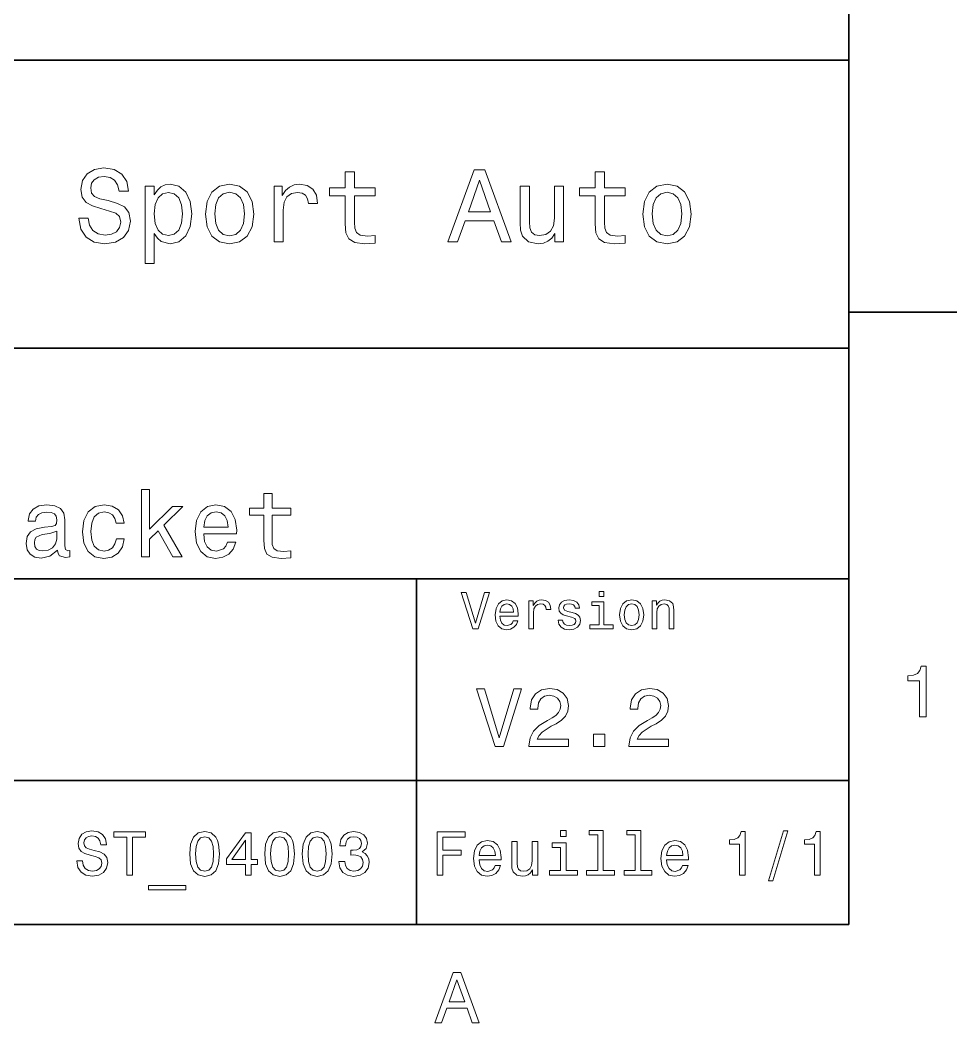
# Model space of a CAD drawing. Extents: x 0 to 297, y 0 to 210.
# Drawn here: x 229.5 to 294.5, y 3.2 to 72.8 of the extents above; entities that cross this region are included whole.
import ezdxf

# ---------------------------------------------------------------- set-up
doc = ezdxf.new("R2010")
doc.units = 0

msp = doc.modelspace()

# ---------------------------------------------------------------- linework, layer by layer
at = {"color": 7, "lineweight": 35}
for p, q in [((287, 10), (287, 200)), ((97, 70), (287, 70)), ((287, 70), (287, 10)), ((162, 50), (287, 50)), ((162, 34), (287, 34)), ((257, 10), (257, 34)), ((162, 20), (287, 20)), ((10, 10), (287, 10)), ((97, 10), (287, 10))]:
    msp.add_line(p, q, dxfattribs=at)
at = {"color": 7, "lineweight": 35, "ltscale": 0.1875}
msp.add_line((287, 52.5), (294.5, 52.5), dxfattribs=at)
at = {"color": 7, "lineweight": 13}
for points in [[(234.20462, 59.030979), (233.548996, 59.030979), (233.693085, 58.267288), (234.053314, 57.70533), (234.608078, 57.366714), (235.357361, 57.244236), (236.099426, 57.359509), (236.654175, 57.67651), (237.007202, 58.17363), (237.136902, 58.82925), (237.028824, 59.420029), (236.726227, 59.801872), (236.236313, 60.054031), (235.580704, 60.241352), (235.018738, 60.378242), (234.651306, 60.536743), (234.442368, 60.767288), (234.377533, 61.127522), (234.442368, 61.451729), (234.629684, 61.696686), (234.917877, 61.862389), (235.314133, 61.920029), (235.71759, 61.84798), (236.034592, 61.653458), (236.24353, 61.32925), (236.344391, 60.889767), (237, 60.889767), (237, 60.904179), (236.884735, 61.581409), (236.546112, 62.085732), (236.01297, 62.402737), (235.292511, 62.510807), (234.644104, 62.402737), (234.139771, 62.100143), (233.815567, 61.631844), (233.700287, 61.026657), (233.793961, 60.486309), (234.067734, 60.118874), (234.5, 59.873917), (235.09079, 59.6866), (235.674362, 59.520893), (236.113831, 59.362389), (236.380402, 59.131844), (236.47406, 58.757202), (236.387619, 58.375359), (236.164276, 58.087173), (235.825653, 57.907059), (235.386169, 57.849422), (234.896255, 57.928673), (234.521622, 58.159222), (234.283875, 58.533859)], [(252.05043, 60.579971), (252.05043, 58.64193), (252.093658, 58.015129), (252.29538, 57.582851), (252.698853, 57.330688), (253.383286, 57.244236), (254.132568, 57.280258), (254.132568, 57.827808), (253.585022, 57.78458), (253.087891, 57.842216), (252.82132, 58.022331), (252.706055, 58.324928), (252.684448, 58.75), (252.684448, 60.579971), (254.132568, 60.579971), (254.132568, 61.120316), (252.684448, 61.120316), (252.684448, 62.251438), (252.05043, 62.251438), (252.05043, 61.120316), (250.955322, 61.120316), (250.955322, 60.579971)], [(259.175781, 57.381123), (259.838623, 57.381123), (260.364563, 58.850864), (262.360229, 58.850864), (262.886169, 57.381123), (263.563416, 57.381123), (261.733429, 62.388329), (260.998566, 62.388329)], [(269.399109, 60.579971), (269.399109, 58.64193), (269.442352, 58.015129), (269.644073, 57.582851), (270.047546, 57.330688), (270.731995, 57.244236), (271.481262, 57.280258), (271.481262, 57.827808), (270.933716, 57.78458), (270.436584, 57.842216), (270.170013, 58.022331), (270.054749, 58.324928), (270.033142, 58.75), (270.033142, 60.579971), (271.481262, 60.579971), (271.481262, 61.120316), (270.033142, 61.120316), (270.033142, 62.251438), (269.399109, 62.251438), (269.399109, 61.120316), (268.304016, 61.120316), (268.304016, 60.579971)], [(238.786743, 60.652016), (238.786743, 61.25), (238.15274, 61.25), (238.15274, 55.882565), (238.786743, 55.882565), (238.786743, 57.971901), (239.010101, 57.633286), (239.262253, 57.409943), (239.896271, 57.244236), (240.50145, 57.381123), (240.976959, 57.791786), (241.286743, 58.440201), (241.402023, 59.319164), (241.286743, 60.190922), (240.976959, 60.839336), (240.50145, 61.242794), (239.896271, 61.386887), (239.550446, 61.343658), (239.255051, 61.206772), (239.002899, 60.976223)], [(242.338623, 59.311958), (242.453888, 58.432995), (242.785309, 57.78458), (243.311249, 57.381123), (244.017303, 57.244236), (244.716141, 57.381123), (245.242081, 57.777374), (245.573486, 58.425793), (245.695969, 59.311958), (245.573486, 60.190922), (245.242081, 60.846542), (244.716141, 61.242794), (244.017303, 61.386887), (243.311249, 61.242794), (242.785309, 60.839336), (242.453888, 60.190922)], [(247.100861, 57.381123), (247.734863, 57.381123), (247.734863, 59.592937), (247.799713, 60.12608), (247.994232, 60.507923), (248.311249, 60.738472), (248.736313, 60.817722), (249.053314, 60.767288), (249.291077, 60.623199), (249.435165, 60.378242), (249.485596, 60.046829), (250.126801, 60.046829), (250.040344, 60.630402), (249.802597, 61.048271), (249.406342, 61.30043), (248.865997, 61.386887), (248.498566, 61.32925), (248.181549, 61.185158), (247.900574, 60.940201), (247.677246, 60.608788), (247.677246, 61.25), (247.100861, 61.25)], [(260.595093, 59.463257), (261.365997, 61.667866), (262.136902, 59.463257)], [(272.698853, 59.311958), (272.814117, 58.432995), (273.145508, 57.78458), (273.671448, 57.381123), (274.377502, 57.244236), (275.076355, 57.381123), (275.602295, 57.777374), (275.933716, 58.425793), (276.056183, 59.311958), (275.933716, 60.190922), (275.602295, 60.846542), (275.076355, 61.242794), (274.377502, 61.386887), (273.671448, 61.242794), (273.145508, 60.839336), (272.814117, 60.190922)], [(239.788193, 57.8134), (239.363129, 57.907059), (239.053314, 58.195244), (238.858795, 58.663544), (238.793945, 59.319164), (238.858795, 59.967579), (239.053314, 60.435879), (239.363129, 60.716858), (239.788193, 60.817722), (240.177246, 60.716858), (240.48703, 60.428673), (240.681564, 59.960373), (240.753601, 59.319164), (240.681564, 58.67075), (240.48703, 58.195244), (240.177246, 57.907059)], [(242.98703, 59.319164), (243.05188, 59.967579), (243.253601, 60.435879), (243.57782, 60.72406), (244.017303, 60.824928), (244.449585, 60.72406), (244.773773, 60.443081), (244.97551, 59.967579), (245.047546, 59.319164), (244.97551, 58.663544), (244.773773, 58.188038), (244.449585, 57.899853), (244.017303, 57.806194), (243.57782, 57.899853), (243.253601, 58.188038), (243.05188, 58.663544)], [(267.194519, 61.25), (266.560516, 61.25), (266.560516, 59.016571), (266.488464, 58.497837), (266.279541, 58.123196), (265.955322, 57.892651), (265.530243, 57.820602), (265.19165, 57.878242), (264.975494, 58.051151), (264.853027, 58.346542), (264.824219, 58.764408), (264.824219, 61.25), (264.190186, 61.25), (264.190186, 58.706772), (264.211792, 58.195244), (264.348694, 57.770172), (264.766571, 57.381123), (265.436584, 57.244236), (265.796814, 57.294666), (266.106628, 57.424351), (266.373199, 57.647694), (266.589325, 57.971901), (266.589325, 57.381123), (267.194519, 57.381123)], [(273.34726, 59.319164), (273.412109, 59.967579), (273.613831, 60.435879), (273.938019, 60.72406), (274.377502, 60.824928), (274.809784, 60.72406), (275.134003, 60.443081), (275.335724, 59.967579), (275.407776, 59.319164), (275.335724, 58.663544), (275.134003, 58.188038), (274.809784, 57.899853), (274.377502, 57.806194), (273.938019, 57.899853), (273.613831, 58.188038), (273.412109, 58.663544)], [(237.897705, 35.530258), (238.468307, 35.530258), (238.468307, 36.755764), (239.06485, 37.332851), (240.08934, 35.530258), (240.731262, 35.530258), (239.453888, 37.728386), (240.763687, 39.012245), (240.043945, 39.012245), (238.468307, 37.443081), (238.468307, 40.185879), (237.897705, 40.185879)], [(246.391937, 38.409222), (246.391937, 36.664986), (246.430832, 36.100864), (246.612396, 35.711815), (246.97551, 35.484871), (247.591492, 35.407059), (248.265854, 35.43948), (248.265854, 35.932274), (247.773056, 35.893372), (247.325653, 35.945244), (247.085739, 36.107349), (246.981995, 36.379681), (246.96254, 36.762245), (246.96254, 38.409222), (248.265854, 38.409222), (248.265854, 38.895531), (246.96254, 38.895531), (246.96254, 39.913544), (246.391937, 39.913544), (246.391937, 38.895531), (245.406342, 38.895531), (245.406342, 38.409222)], [(232.081421, 35.98415), (232.081421, 35.964695), (232.113831, 35.744236), (232.21109, 35.588615), (232.619598, 35.465416), (232.937317, 35.517288), (232.937317, 35.958214), (232.801147, 35.938759), (232.619598, 36.023052), (232.587173, 36.282421), (232.587173, 38.085014), (232.509369, 38.545387), (232.282425, 38.869595), (231.886887, 39.064121), (231.329254, 39.135445), (230.784592, 39.057636), (230.382568, 38.837173), (230.129684, 38.493515), (230.045395, 38.039623), (230.045395, 38.000721), (230.557648, 38.000721), (230.603027, 38.273052), (230.745682, 38.467579), (230.979111, 38.584293), (231.309799, 38.629681), (231.627533, 38.59726), (231.854462, 38.5), (231.990631, 38.331409), (232.036026, 38.09798), (232.010086, 37.825645), (231.906342, 37.68948), (231.646973, 37.624638), (231.16066, 37.572765), (230.603027, 37.456051), (230.207489, 37.248558), (229.97406, 36.924351), (229.90274, 36.444523), (229.96759, 36.016571), (230.168594, 35.698845), (230.492798, 35.497837), (230.940201, 35.426514), (231.543228, 35.562679)], [(236.134003, 37.858067), (236.69812, 37.858067), (236.581421, 38.376801), (236.302597, 38.785301), (235.868164, 39.038185), (235.304047, 39.135445), (234.681564, 39.005764), (234.208221, 38.642651), (233.909943, 38.052593), (233.806198, 37.261528), (233.903458, 36.476944), (234.195251, 35.893372), (234.655624, 35.530258), (235.284576, 35.407059), (235.842224, 35.504322), (236.276657, 35.776657), (236.574936, 36.204609), (236.70462, 36.775215), (236.159943, 36.775215), (236.062683, 36.412102), (235.881134, 36.139767), (235.621765, 35.97118), (235.304047, 35.919308), (234.908508, 36.003601), (234.623199, 36.262966), (234.44812, 36.684437), (234.389771, 37.280979), (234.44812, 37.864552), (234.629684, 38.286022), (234.921478, 38.545387), (235.304047, 38.636166), (235.641205, 38.577808), (235.894104, 38.428673), (236.062683, 38.182274)], [(242.222626, 37.105907), (244.505035, 37.105907), (244.511536, 37.371758), (244.407776, 38.117435), (244.122482, 38.675072), (243.668594, 39.012245), (243.065567, 39.135445), (242.47551, 39.005764), (242.021606, 38.642651), (241.729828, 38.052593), (241.626083, 37.274494), (241.723343, 36.476944), (242.015137, 35.893372), (242.46254, 35.530258), (243.046112, 35.407059), (243.55188, 35.491352), (243.966858, 35.711815), (244.271606, 36.061958), (244.446686, 36.528816), (243.882568, 36.528816), (243.765854, 36.269451), (243.59726, 36.074928), (243.117432, 35.919308), (242.747833, 35.990631), (242.469025, 36.217579), (242.28746, 36.587173), (242.222626, 37.086452)], [(242.222626, 37.585735), (242.293945, 38.033138), (242.469025, 38.363831), (242.734863, 38.564842), (243.085022, 38.636166), (243.42868, 38.564842), (243.694519, 38.363831), (243.856628, 38.033138), (243.914978, 37.585735)], [(232.016571, 36.749279), (231.938766, 36.412102), (231.731277, 36.152737), (231.420029, 35.98415), (231.037476, 35.925793), (230.791077, 35.958214), (230.615997, 36.061958), (230.505768, 36.243515), (230.473343, 36.496395), (230.499283, 36.723343), (230.603027, 36.885445), (231.018021, 37.067001), (231.543228, 37.14481), (232.016571, 37.30043)], [(261.71109, 33.03458), (261.08429, 30.905619), (260.439484, 33.03458), (260.09726, 33.03458), (260.904175, 30.530979), (261.264404, 30.530979), (262.053314, 33.03458)], [(269.992798, 33.117435), (269.657776, 33.117435), (269.657776, 32.757202), (269.992798, 32.757202)], [(262.784576, 31.40634), (264.052582, 31.40634), (264.056183, 31.554033), (263.998566, 31.9683), (263.840057, 32.278099), (263.587891, 32.465416), (263.252869, 32.533859), (262.925079, 32.461815), (262.672913, 32.260086), (262.510803, 31.932276), (262.453156, 31.5), (262.507202, 31.056915), (262.669312, 30.732708), (262.917877, 30.530979), (263.242065, 30.462536), (263.523041, 30.509365), (263.753601, 30.631844), (263.922913, 30.826368), (264.020172, 31.085733), (263.706787, 31.085733), (263.641937, 30.941643), (263.548279, 30.833572), (263.281708, 30.747118), (263.076355, 30.786743), (262.921478, 30.912823), (262.820618, 31.118155), (262.784576, 31.395533)], [(262.784576, 31.672911), (262.824219, 31.921469), (262.921478, 32.105186), (263.069153, 32.216858), (263.263702, 32.256485), (263.45462, 32.216858), (263.602295, 32.105186), (263.692352, 31.921469), (263.724792, 31.672911)], [(264.794678, 30.530979), (265.111664, 30.530979), (265.111664, 31.636887), (265.144104, 31.903458), (265.241364, 32.094379), (265.399841, 32.209652), (265.612396, 32.249279), (265.770905, 32.224064), (265.889771, 32.152016), (265.961823, 32.029537), (265.98703, 31.863832), (266.307648, 31.863832), (266.264404, 32.155621), (266.145538, 32.364552), (265.947418, 32.490635), (265.677246, 32.533859), (265.49353, 32.505043), (265.335022, 32.432995), (265.194519, 32.310516), (265.082855, 32.144814), (265.082855, 32.465416), (264.794678, 32.465416)], [(267.791779, 31.658501), (267.485596, 31.730547), (267.258636, 31.8134), (267.182983, 31.982708), (267.20462, 32.101585), (267.280273, 32.188038), (267.40274, 32.242073), (267.579254, 32.263687), (267.748566, 32.242073), (267.881836, 32.177231), (267.968292, 32.079971), (268.004333, 31.950287), (268.314117, 31.950287), (268.314117, 31.957493), (268.260101, 32.191643), (268.112396, 32.375359), (267.881836, 32.490635), (267.579254, 32.533859), (267.273041, 32.490635), (267.049713, 32.371758), (266.90921, 32.195244), (266.865997, 31.971901), (266.898407, 31.755764), (266.999268, 31.604465), (267.164978, 31.496397), (267.406342, 31.420748), (267.759369, 31.334293), (267.975494, 31.244236), (268.033142, 31.17219), (268.054749, 31.064121), (268.022339, 30.930836), (267.935883, 30.829971), (267.79538, 30.765129), (267.608063, 30.743515), (267.409943, 30.765129), (267.265839, 30.840778), (267.168579, 30.963255), (267.128967, 31.132565), (266.822754, 31.132565), (266.873199, 30.844379), (267.020905, 30.635447), (267.255035, 30.509365), (267.579254, 30.462536), (267.917877, 30.509365), (268.166412, 30.635447), (268.317719, 30.837175), (268.371765, 31.100143), (268.332123, 31.327089), (268.220459, 31.481987), (268.036743, 31.582851)], [(269.981995, 30.79755), (269.981995, 32.400574), (269.167877, 32.400574), (269.167877, 32.130402), (269.664978, 32.130402), (269.664978, 30.79755), (269.016571, 30.79755), (269.016571, 30.530979), (270.637604, 30.530979), (270.637604, 30.79755)], [(271.087891, 31.496397), (271.145538, 31.056915), (271.311249, 30.732708), (271.574219, 30.530979), (271.927246, 30.462536), (272.276672, 30.530979), (272.539612, 30.729107), (272.705322, 31.053314), (272.766571, 31.496397), (272.705322, 31.935879), (272.539612, 32.263687), (272.276672, 32.461815), (271.927246, 32.533859), (271.574219, 32.461815), (271.311249, 32.260086), (271.145538, 31.935879)], [(271.412109, 31.5), (271.444519, 31.824207), (271.54538, 32.058357), (271.707489, 32.20245), (271.927246, 32.25288), (272.143372, 32.20245), (272.305481, 32.061958), (272.406342, 31.824207), (272.442352, 31.5), (272.406342, 31.17219), (272.305481, 30.934437), (272.143372, 30.790344), (271.927246, 30.743515), (271.707489, 30.790344), (271.54538, 30.934437), (271.444519, 31.17219)], [(273.350159, 30.530979), (273.667145, 30.530979), (273.667145, 31.647694), (273.699554, 31.903458), (273.804047, 32.090778), (273.966125, 32.206051), (274.182281, 32.249279), (274.355194, 32.213257), (274.463257, 32.115993), (274.517303, 31.95389), (274.535309, 31.737751), (274.535309, 30.530979), (274.852295, 30.530979), (274.852295, 31.802593), (274.837891, 32.058357), (274.773041, 32.270893), (274.560516, 32.465416), (274.229095, 32.533859), (274.04538, 32.508644), (273.890503, 32.440201), (273.757202, 32.324928), (273.65274, 32.170029), (273.65274, 32.465416), (273.350159, 32.465416)], [(291.909241, 24.416786), (292.368164, 24.416786), (292.368164, 27.942001), (292.025208, 27.942001), (291.934448, 27.634365), (291.752899, 27.427593), (291.475525, 27.306557), (291.092224, 27.266211), (291.092224, 26.90814), (291.909241, 26.90814)], [(263.737762, 26.365995), (262.734863, 22.959656), (261.703156, 26.365995), (261.155609, 26.365995), (262.446686, 22.360231), (263.023041, 22.360231), (264.285309, 26.365995)], [(264.798279, 22.360231), (267.547546, 22.360231), (267.547546, 22.855909), (265.374634, 22.855909), (265.495667, 23.126802), (265.703156, 23.351585), (266.342926, 23.760807), (266.682983, 23.933718), (267.063416, 24.181557), (267.33429, 24.469742), (267.489899, 24.809799), (267.547546, 25.195967), (267.449554, 25.680117), (267.17868, 26.06052), (266.763702, 26.302595), (266.227661, 26.38905), (265.674347, 26.291067), (265.253601, 26.020174), (264.982697, 25.587896), (264.890503, 25.017292), (264.890503, 24.9366), (265.414978, 24.9366), (265.414978, 24.98271), (265.466858, 25.374641), (265.622467, 25.662825), (265.870331, 25.847263), (266.198853, 25.910664), (266.533142, 25.853027), (266.780975, 25.708935), (266.942352, 25.48415), (267, 25.201729), (266.959656, 24.9366), (266.850159, 24.711817), (266.66571, 24.51585), (266.412109, 24.342941), (266.072052, 24.158503), (265.507202, 23.801153), (265.109497, 23.42075), (264.873199, 22.959656), (264.798279, 22.377522)], [(271.737762, 22.360231), (274.48703, 22.360231), (274.48703, 22.855909), (272.314117, 22.855909), (272.43515, 23.126802), (272.642639, 23.351585), (273.28241, 23.760807), (273.622467, 23.933718), (274.002869, 24.181557), (274.273773, 24.469742), (274.429382, 24.809799), (274.48703, 25.195967), (274.389038, 25.680117), (274.118164, 26.06052), (273.703156, 26.302595), (273.167145, 26.38905), (272.613831, 26.291067), (272.193085, 26.020174), (271.92218, 25.587896), (271.829956, 25.017292), (271.829956, 24.9366), (272.354462, 24.9366), (272.354462, 24.98271), (272.406342, 25.374641), (272.561951, 25.662825), (272.809784, 25.847263), (273.138336, 25.910664), (273.472626, 25.853027), (273.720459, 25.708935), (273.881836, 25.48415), (273.939484, 25.201729), (273.899139, 24.9366), (273.789612, 24.711817), (273.605194, 24.51585), (273.351593, 24.342941), (273.011536, 24.158503), (272.446686, 23.801153), (272.048981, 23.42075), (271.812683, 22.959656), (271.737762, 22.377522)], [(269.276672, 22.360231), (270.072052, 22.360231), (270.072052, 23.219021), (269.276672, 23.219021)], [(233.799698, 14.418589), (233.406326, 14.418589), (233.492783, 13.960375), (233.708923, 13.623199), (234.041779, 13.42003), (234.491348, 13.346542), (234.9366, 13.415707), (235.26944, 13.605908), (235.481262, 13.904179), (235.559067, 14.297551), (235.494232, 14.652018), (235.312668, 14.881124), (235.018723, 15.032421), (234.625351, 15.144814), (234.288177, 15.226946), (234.067719, 15.322046), (233.942352, 15.460375), (233.903458, 15.676514), (233.942352, 15.871038), (234.054749, 16.018013), (234.227661, 16.117435), (234.465408, 16.152018), (234.707489, 16.108789), (234.89769, 15.992075), (235.023041, 15.797551), (235.083572, 15.533862), (235.476944, 15.533862), (235.476944, 15.542507), (235.407776, 15.948848), (235.204605, 16.251442), (234.88472, 16.441643), (234.452438, 16.506485), (234.0634, 16.441643), (233.760803, 16.260086), (233.566269, 15.979107), (233.497116, 15.615994), (233.553314, 15.291787), (233.717575, 15.071326), (233.976944, 14.924352), (234.331406, 14.81196), (234.681549, 14.712537), (234.945236, 14.617435), (235.105179, 14.479107), (235.161377, 14.254323), (235.109497, 14.025216), (234.975494, 13.852305), (234.772324, 13.744237), (234.508636, 13.709655), (234.214691, 13.757205), (233.989914, 13.895534), (233.84726, 14.120317)], [(236.886154, 13.428675), (237.283859, 13.428675), (237.283859, 16.065563), (238.191635, 16.065563), (238.191635, 16.428675), (235.97406, 16.428675), (235.97406, 16.065563), (236.886154, 16.065563)], [(241.247833, 14.894093), (241.312668, 14.215418), (241.515839, 13.731268), (241.840057, 13.43732), (242.289612, 13.342219), (242.734863, 13.43732), (243.059067, 13.731268), (243.257919, 14.215418), (243.327087, 14.894093), (243.257919, 15.568444), (243.175781, 15.836456), (243.059067, 16.056917), (242.734863, 16.350864), (242.289612, 16.450289), (241.840057, 16.350864), (241.515839, 16.052593), (241.312668, 15.568444)], [(241.662811, 14.894093), (241.697403, 15.417148), (241.805466, 15.793228), (242, 16.013689), (242.289612, 16.091499), (242.574921, 16.013689), (242.76944, 15.793228), (242.877518, 15.417148), (242.912094, 14.894093), (242.877518, 14.366715), (242.76944, 13.990634), (242.574921, 13.770173), (242.289612, 13.696686), (242, 13.770173), (241.805466, 13.990634), (241.697403, 14.366715)], [(245.129669, 13.428675), (245.518723, 13.428675), (245.518723, 14.172191), (245.946686, 14.172191), (245.946686, 14.518012), (245.518723, 14.518012), (245.518723, 16.363834), (245.125351, 16.363834), (243.811234, 14.552594), (243.811234, 14.172191), (245.129669, 14.172191)], [(246.452438, 14.894093), (246.517288, 14.215418), (246.720459, 13.731268), (247.044662, 13.43732), (247.494232, 13.342219), (247.939468, 13.43732), (248.263687, 13.731268), (248.462524, 14.215418), (248.531693, 14.894093), (248.462524, 15.568444), (248.380402, 15.836456), (248.263687, 16.056917), (247.939468, 16.350864), (247.494232, 16.450289), (247.044662, 16.350864), (246.720459, 16.052593), (246.517288, 15.568444)], [(246.867432, 14.894093), (246.902008, 15.417148), (247.010086, 15.793228), (247.204605, 16.013689), (247.494232, 16.091499), (247.779526, 16.013689), (247.97406, 15.793228), (248.082123, 15.417148), (248.116714, 14.894093), (248.082123, 14.366715), (247.97406, 13.990634), (247.779526, 13.770173), (247.494232, 13.696686), (247.204605, 13.770173), (247.010086, 13.990634), (246.902008, 14.366715)], [(249.054749, 14.894093), (249.119583, 14.215418), (249.322754, 13.731268), (249.646973, 13.43732), (250.096527, 13.342219), (250.541779, 13.43732), (250.865982, 13.731268), (251.064835, 14.215418), (251.134003, 14.894093), (251.064835, 15.568444), (250.982697, 15.836456), (250.865982, 16.056917), (250.541779, 16.350864), (250.096527, 16.450289), (249.646973, 16.350864), (249.322754, 16.052593), (249.119583, 15.568444)], [(249.469727, 14.894093), (249.504318, 15.417148), (249.612381, 15.793228), (249.806915, 16.013689), (250.096527, 16.091499), (250.381836, 16.013689), (250.576355, 15.793228), (250.684433, 15.417148), (250.719009, 14.894093), (250.684433, 14.366715), (250.576355, 13.990634), (250.381836, 13.770173), (250.096527, 13.696686), (249.806915, 13.770173), (249.612381, 13.990634), (249.504318, 14.366715)], [(251.609497, 14.371037), (251.609497, 14.340778), (251.678665, 13.925793), (251.881836, 13.614553), (252.201721, 13.415707), (252.625351, 13.342219), (253.074921, 13.415707), (253.412094, 13.605908), (253.628235, 13.908502), (253.706039, 14.297551), (253.671463, 14.552594), (253.576355, 14.760087), (253.420746, 14.92003), (253.213257, 15.036744), (253.494232, 15.270173), (253.593658, 15.641932), (253.528809, 15.979107), (253.342926, 16.23415), (253.040344, 16.394093), (252.625351, 16.450289), (252.236298, 16.381124), (251.938034, 16.190922), (251.743515, 15.888329), (251.678665, 15.486312), (251.678665, 15.456053), (252.0634, 15.456053), (252.097977, 15.73271), (252.210373, 15.931557), (252.391922, 16.052593), (252.646973, 16.095821), (252.87175, 16.061239), (253.036011, 15.970462), (253.135437, 15.823487), (253.174347, 15.62464), (253.135437, 15.412825), (253.031693, 15.270173), (252.850143, 15.183718), (252.603745, 15.157782), (252.43515, 15.162104), (252.43515, 14.820605), (252.646973, 14.829251), (252.919296, 14.790346), (253.122467, 14.6866), (253.243515, 14.518012), (253.286743, 14.297551), (253.239182, 14.04683), (253.113831, 13.860951), (252.914978, 13.744237), (252.651291, 13.705332), (252.378952, 13.748559), (252.180115, 13.878242), (252.054749, 14.085735), (252.007202, 14.371037)], [(258.414978, 13.428675), (258.817017, 13.428675), (258.817017, 14.807637), (260.079254, 14.807637), (260.079254, 15.166427), (258.817017, 15.166427), (258.817017, 16.065563), (260.368866, 16.065563), (260.368866, 16.428675), (258.414978, 16.428675)], [(267.389038, 16.532421), (266.98703, 16.532421), (266.98703, 16.100145), (267.389038, 16.100145)], [(269.572052, 16.212536), (269.572052, 13.748559), (268.789612, 13.748559), (268.789612, 13.428675), (270.73056, 13.428675), (270.73056, 13.748559), (269.952454, 13.748559), (269.952454, 16.532421), (268.975494, 16.532421), (268.975494, 16.212536)], [(272.174347, 16.212536), (272.174347, 13.748559), (271.391937, 13.748559), (271.391937, 13.428675), (273.332855, 13.428675), (273.332855, 13.748559), (272.554749, 13.748559), (272.554749, 16.532421), (271.57782, 16.532421), (271.57782, 16.212536)], [(279.416443, 13.428675), (279.809814, 13.428675), (279.809814, 16.450289), (279.515839, 16.450289), (279.438049, 16.1866), (279.28241, 16.009367), (279.044678, 15.905621), (278.716125, 15.871038), (278.716125, 15.564121), (279.416443, 15.564121)], [(281.42218, 13.026657), (281.720459, 13.026657), (282.766571, 16.510807), (282.463989, 16.510807)], [(284.621033, 13.428675), (285.014404, 13.428675), (285.014404, 16.450289), (284.720459, 16.450289), (284.642639, 16.1866), (284.48703, 16.009367), (284.249268, 15.905621), (283.920746, 15.871038), (283.920746, 15.564121), (284.621033, 15.564121)], [(244.174347, 14.518012), (245.129669, 15.862392), (245.129669, 14.518012)], [(261.341492, 14.479107), (262.863098, 14.479107), (262.867432, 14.656341), (262.798279, 15.153459), (262.608063, 15.525217), (262.305481, 15.75), (261.903473, 15.832133), (261.510101, 15.745678), (261.207489, 15.503603), (261.01297, 15.110231), (260.943817, 14.591499), (261.008636, 14.059798), (261.203156, 13.67075), (261.501434, 13.428675), (261.890503, 13.346542), (262.227661, 13.402739), (262.504333, 13.549712), (262.707489, 13.783141), (262.824219, 14.09438), (262.44812, 14.09438), (262.370331, 13.92147), (262.257935, 13.791787), (261.938049, 13.688041), (261.69165, 13.735591), (261.505768, 13.886888), (261.384735, 14.133286), (261.341492, 14.466139)], [(261.341492, 14.798992), (261.389038, 15.097262), (261.505768, 15.317724), (261.682983, 15.45173), (261.916412, 15.49928), (262.145538, 15.45173), (262.322754, 15.317724), (262.430847, 15.097262), (262.469727, 14.798992)], [(265.400574, 15.75), (265.020172, 15.75), (265.020172, 14.409943), (264.976959, 14.098703), (264.851593, 13.873919), (264.657074, 13.735591), (264.402008, 13.692364), (264.198853, 13.726946), (264.069153, 13.830692), (263.995667, 14.007925), (263.978394, 14.258646), (263.978394, 15.75), (263.597992, 15.75), (263.597992, 14.224064), (263.610962, 13.917148), (263.693085, 13.662104), (263.943817, 13.428675), (264.345825, 13.346542), (264.561951, 13.376801), (264.747833, 13.454611), (264.907776, 13.588617), (265.037476, 13.783141), (265.037476, 13.428675), (265.400574, 13.428675)], [(267.376068, 13.748559), (267.376068, 15.672191), (266.399139, 15.672191), (266.399139, 15.347983), (266.995667, 15.347983), (266.995667, 13.748559), (266.21759, 13.748559), (266.21759, 13.428675), (268.162811, 13.428675), (268.162811, 13.748559)], [(274.353027, 14.479107), (275.874634, 14.479107), (275.878967, 14.656341), (275.809814, 15.153459), (275.619598, 15.525217), (275.317017, 15.75), (274.914978, 15.832133), (274.521606, 15.745678), (274.219025, 15.503603), (274.024506, 15.110231), (273.955322, 14.591499), (274.020172, 14.059798), (274.214691, 13.67075), (274.51297, 13.428675), (274.902008, 13.346542), (275.239197, 13.402739), (275.515839, 13.549712), (275.719025, 13.783141), (275.835724, 14.09438), (275.459656, 14.09438), (275.381836, 13.92147), (275.26944, 13.791787), (274.949554, 13.688041), (274.703186, 13.735591), (274.517303, 13.886888), (274.39624, 14.133286), (274.353027, 14.466139)], [(274.353027, 14.798992), (274.400574, 15.097262), (274.517303, 15.317724), (274.694519, 15.45173), (274.927948, 15.49928), (275.157074, 15.45173), (275.33429, 15.317724), (275.442352, 15.097262), (275.481262, 14.798992)], [(238.386154, 12.711096), (238.386154, 12.408502), (240.988464, 12.408502), (240.988464, 12.711096)], [(258.266846, 3.166787), (258.730835, 3.166787), (259.098999, 4.195605), (260.495972, 4.195605), (260.864105, 3.166787), (261.338165, 3.166787), (260.05719, 6.67183), (259.542786, 6.67183)], [(259.260376, 4.624279), (259.799988, 6.167507), (260.33963, 4.624279)]]:
    msp.add_lwpolyline(points, close=True, dxfattribs=at)

doc.saveas('drawing.dxf')
